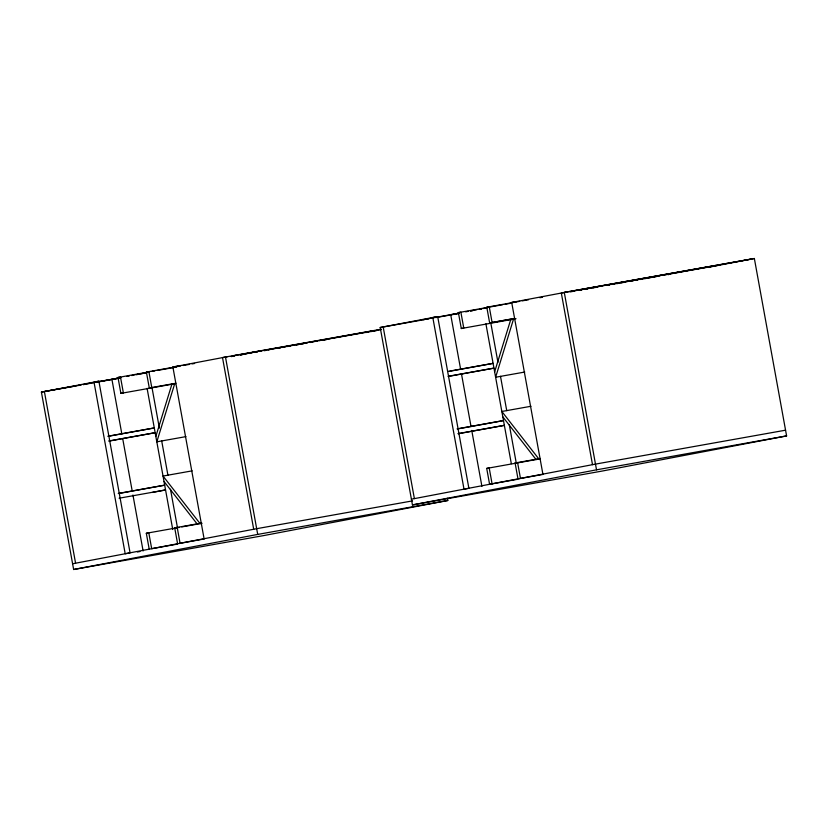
<?xml version="1.0" encoding="UTF-8"?>
<svg xmlns="http://www.w3.org/2000/svg" width="828" height="828" viewBox="0 0 828 828"><rect width="100%" height="100%" fill="white"/><g stroke="black" fill="none" stroke-linecap="round" stroke-linejoin="round"><path stroke-width="1.24" d="M155.83 436.428L171.882 384.285L174.698 383.757L156.813 441.821L185.958 436.625M494.637 371.844L510.69 319.711L513.505 319.173L495.62 377.247L524.766 372.041M447.379 498.208L447.793 500.495L263.718 535.581L73.64 569.498L41.4 392.089L98.884 381.19L130.079 552.876L125.194 553.746L93.999 382.06L98.884 381.19M118 377.485L120.484 377.009L123.372 392.907L120.888 393.383L118 377.485L149.723 371.824M146.39 372.072L148.874 371.606L151.762 387.494L149.288 387.97L146.39 372.072L180.649 365.966M204.081 538.707L172.886 367.021L227.389 356.692M412.447 504.914L596.522 469.828L564.282 292.419L754.36 258.502L786.6 435.911L602.525 470.997L412.447 504.914L380.207 327.505L437.691 316.606L468.886 488.292L464.001 489.172L432.806 317.486L437.691 316.606M458.401 312.622L460.875 312.156L463.763 328.043L461.289 328.519L458.401 312.622L502.71 304.714M486.792 307.209L489.244 306.743L492.101 322.485L489.648 322.951L486.792 307.209L519.705 301.34M542.889 474.133L511.694 302.448L566.197 292.118M84.218 384.254L93.533 382.546M235.876 355.347L232.906 355.905L372.735 330.921L369.754 331.49M574.684 290.763L571.713 291.332L711.542 266.347M126.87 376.419L129.365 375.943M135.595 374.753L138.09 374.287M140.584 373.811L143.078 373.335M231.436 356.495L233.92 356.019M242.656 354.353L240.161 354.829L242.552 354.425M245.15 353.877L257.611 351.496M459.436 313.036L450.711 314.692L460.647 369.381M465.678 311.846L468.172 311.369M470.656 310.893L476.897 309.703M479.391 309.227L481.886 308.751M570.233 291.911L572.728 291.435M578.969 290.245L581.463 289.769L578.865 290.328M583.957 289.293L590.188 288.113M592.682 287.637L595.177 287.161M116.789 378.396L120.536 377.692L111.904 379.276L121.84 433.955M131.755 375.55L134.25 375.074M136.744 374.598L146.711 372.693M231.333 356.568L233.827 356.092M245.047 353.96L261.255 350.865M455.597 313.822L459.343 313.108M470.563 310.966L473.057 310.5M479.288 309.31L481.782 308.834M484.276 308.358L486.771 307.881M583.854 289.376L600.062 286.291M270 349.468L268.013 349.84L270.539 349.395M609.801 284.697L606.82 285.267L609.346 284.811M670.463 274.109L667.948 274.596L670.442 274.068M365.831 332.566L368.522 331.987M370.882 331.604L381.159 329.585M709.689 267.02L754.36 258.502M152.321 492.453L165.559 489.938L119.118 498.218M149.206 549.171L146.318 533.273L148.792 532.797L151.69 548.695L177.057 544.172M177.596 543.758L174.708 527.86L177.192 527.384L180.08 543.282L204.174 538.987M486.709 468.41L489.193 467.934L492.08 483.831L489.596 484.308L486.709 468.41L539.835 458.898M515.099 462.997L517.583 462.531L520.47 478.429L517.986 478.894L515.099 462.997L540.415 458.484M72.605 563.775L256.68 528.688L412.541 500.878M411.402 499.191L595.487 464.104L785.565 430.187M73.64 569.498L257.715 534.412L447.793 500.495M751.379 259.071L561.312 292.988L592.506 464.674M611.064 284.47L660.278 275.693M662.348 275.351L683.793 271.532M685.512 271.191L717.058 265.56M511.694 302.448L516.579 301.578M579.455 290.307L581.98 289.852M584.506 289.407L587.031 288.951M593.355 287.823L595.881 287.378M607.255 285.349L609.781 284.894M616.912 283.662L619.447 283.207M621.155 282.865L623.681 282.41M630.822 281.178L633.348 280.723M635.055 280.381L637.591 279.936M640.116 279.481L642.642 279.036M644.722 278.694L651.491 277.452M654.016 277.007L656.542 276.552M522.157 300.874L528.564 299.757M539.887 297.707L542.495 297.273M505.194 304.249L511.518 303.11M483.128 308.513L486.792 307.861M423.025 319.67L458.95 313.222M380.207 327.505L424.557 319.598M426.265 319.256L428.8 318.801M435.963 317.559L458.774 313.491M381.335 329.192L222.504 357.572L253.699 529.247M272.257 349.054L293.702 345.224M295.772 344.893L307.581 342.74M309.651 342.409L317.227 341.064M318.946 340.722L331.107 338.58M332.825 338.238L376.988 330.362M240.648 354.891L243.173 354.436M254.548 352.407L257.073 351.952M264.204 350.72L266.74 350.265M278.104 348.236L280.64 347.791M282.348 347.449L284.873 346.994M287.409 346.539L289.935 346.094M296.248 344.965L298.784 344.51M301.309 344.065L303.835 343.61M310.158 342.481L312.684 342.036M324.058 340.008L326.584 339.552M172.886 367.021L177.772 366.152M183.133 365.49L189.529 364.382M192.013 363.906L194.601 363.471M152.197 371.358L154.795 370.923M157.279 370.447L176.364 367.073M144.32 373.097L146.763 372.662M96.069 382.101L120.143 377.806M76.052 385.869L44.381 391.52L75.576 563.206M78.588 385.413L81.123 384.958M83.659 384.513L89.993 383.385M91.825 382.888L120.971 377.692M41.4 392.089L80.678 385.082M83.214 384.627L85.75 384.171M97.155 382.143L118.694 378.292M492.101 322.485L514.892 318.418L489.648 322.951M461.289 328.519L516.03 318.718M149.288 387.97L175.929 383.219M120.888 393.383L175.391 383.633M447.917 371.42L493.095 363.357L449.749 371.254M107.857 436.221L154.287 427.941L108.427 436.284M448.786 376.191L493.964 368.129L448.103 376.471M108.727 440.993L155.157 432.702L109.296 441.055M530.986 406.269L501.84 411.475L538.924 459.064M192.179 470.853L163.033 476.048L200.117 523.648M457.066 428.873L503.496 420.583L457.636 428.935M118.259 493.447L164.689 485.167L118.828 493.509M457.925 433.644L504.366 425.354L458.505 433.696M174.708 527.86L201.349 523.11M146.318 533.273L179.303 527.384M181.777 526.918L202.073 523.296M520.47 478.429L543.261 474.361M492.08 483.831L517.396 479.319M596.522 469.828L786.6 435.911M137.407 551.976L139.942 551.52M502.824 416.867L536.12 459.602M164.016 481.451L197.312 524.176M490.787 322.899L497.949 362.333M500.495 376.316L506.736 410.657M509.282 424.64L516.217 462.79M485.901 323.779L511.321 463.67M461.579 374.463L471.049 426.606M471.743 430.425L481.917 486.378M383.188 326.936L414.383 498.622M225.475 357.003L257.715 534.412M151.979 387.483L159.38 428.179M161.688 440.9L167.929 475.231M170.475 489.224L177.409 527.374M147.094 388.353L172.752 529.516M122.772 439.047L132.242 491.19M132.935 494.999L143.109 550.962"/></g></svg>
